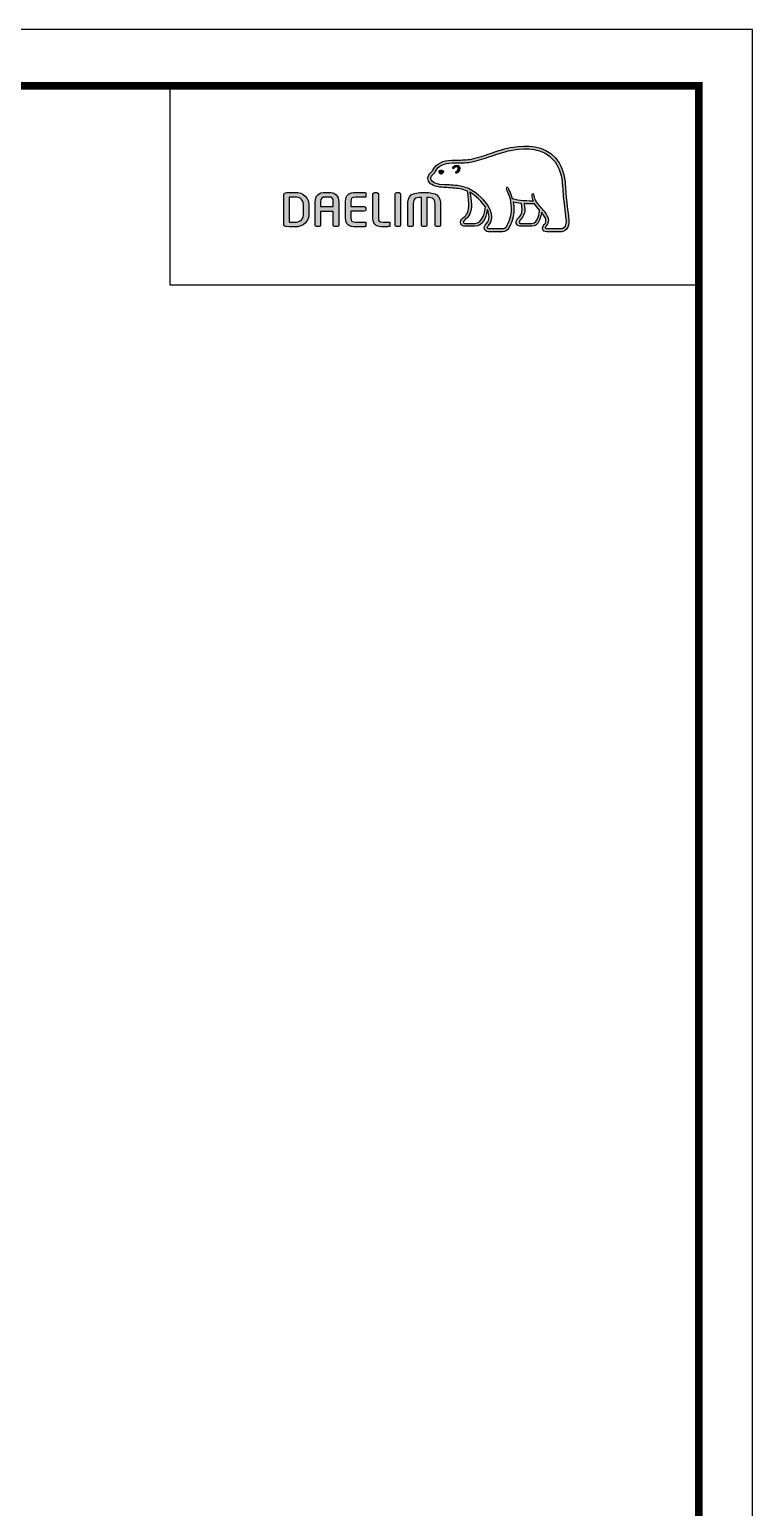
# Model space of a CAD drawing. Extents: x 12418 to 13650, y -7879 to -6976.
# Drawn here: x 13381 to 13650, y -7526 to -6976 of the extents above; entities that cross this region are included whole.
import ezdxf

# ---------------------------------------------------------------- set-up
doc = ezdxf.new("R2010")
doc.units = 0
doc.header["$LTSCALE"] = 10
doc.header["$MEASUREMENT"] = 0
doc.layers.get('0').update_dxf_attribs({"linetype": 'CONTINUOUS'})
doc.layers.add('레이어 1', color=7, linetype='CONTINUOUS')

msp = doc.modelspace()

# ---------------------------------------------------------------- hatches: boundary and pattern name
at = {"layer": '레이어 1'}
h = msp.add_hatch(color=5, dxfattribs=at)
h.dxf.hatch_style = 1
edge = h.paths.add_edge_path(flags=16)
edge.add_spline(control_points=[(13579.71, -7049.43), (13579.2, -7050), (13578.55, -7050.01), (13578.52, -7050.01), (13578.52, -7050.01), (13573.32, -7050.01), (13573.32, -7050.01), (13573.13, -7050.01), (13572.99, -7049.96), (13572.89, -7049.87), (13572.81, -7049.79), (13572.78, -7049.67), (13572.78, -7049.53), (13572.78, -7049.23), (13572.99, -7048.96), (13573.22, -7048.68), (13573.43, -7048.41), (13573.63, -7048.15), (13573.74, -7047.83), (13574.02, -7047.07), (13574, -7046.25), (13573.66, -7045.53), (13573.04, -7044.23), (13572.13, -7043.21), (13571.25, -7042.22), (13571.25, -7042.22), (13570.95, -7041.89), (13570.95, -7041.89), (13569.8, -7040.61), (13568.62, -7039.29), (13568.52, -7037.49), (13568.5, -7037.14), (13568.34, -7036.93), (13568.11, -7036.93), (13568.11, -7036.93), (13567.77, -7037.1), (13567.77, -7037.1), (13567.68, -7037.2), (13567.63, -7037.35), (13567.63, -7037.52), (13567.63, -7037.52), (13567.63, -7037.58), (13567.63, -7037.58), (13567.67, -7038.23), (13567.83, -7038.86), (13568.1, -7039.52), (13568.1, -7039.52), (13568.13, -7039.59), (13568.13, -7039.59), (13568.13, -7039.59), (13568.06, -7039.59), (13568.06, -7039.59), (13564.72, -7039.72), (13561.45, -7039.09), (13560.49, -7038.86), (13559.9, -7036.48), (13558.93, -7034.89), (13558.89, -7034.83), (13558.82, -7034.7), (13558.7, -7034.61), (13558.58, -7034.57), (13558.58, -7034.57), (13558.3, -7034.62), (13558.27, -7034.62), (13558.24, -7034.66), (13558.19, -7034.72), (13558.09, -7034.87), (13558.09, -7034.87), (13558.07, -7034.99), (13558.07, -7034.99), (13558.07, -7034.99), (13558.16, -7035.3), (13558.16, -7035.3), (13558.23, -7035.43), (13559.95, -7038.43), (13559.95, -7042.4), (13559.95, -7044.85), (13559.3, -7047.17), (13558.03, -7049.28), (13557.73, -7049.78), (13557.33, -7050.01), (13556.73, -7050.01), (13556.73, -7050.01), (13551.61, -7050.01), (13551.61, -7050.01), (13551.44, -7050.01), (13551.09, -7049.89), (13551.09, -7049.52), (13551.09, -7049.31), (13551.28, -7048.98), (13551.59, -7048.63), (13553.73, -7046.25), (13552.49, -7042.54), (13550.45, -7040.09), (13548.47, -7037.73), (13545.24, -7034.76), (13541.1, -7034.02), (13539.63, -7033.77), (13537.22, -7033.62), (13535.27, -7033.51), (13535.27, -7033.51), (13533.3, -7033.39), (13533.3, -7033.39), (13532.29, -7033.31), (13530.62, -7032.69), (13530.11, -7031.73), (13529.89, -7031.33), (13529.92, -7030.93), (13530.19, -7030.46), (13530.36, -7030.18), (13530.59, -7029.94), (13530.88, -7029.64), (13531.2, -7029.32), (13531.54, -7028.98), (13531.8, -7028.53), (13531.8, -7028.53), (13531.87, -7028.39), (13531.87, -7028.39), (13532.86, -7026.5), (13534.9, -7025.5), (13537.93, -7025.42), (13537.93, -7025.42), (13539.64, -7025.4), (13539.64, -7025.4), (13541.52, -7025.39), (13543.65, -7025.38), (13545.4, -7025), (13547.86, -7024.47), (13550.33, -7023.63), (13552.5, -7022.89), (13552.5, -7022.89), (13552.57, -7022.87), (13552.57, -7022.87), (13555.27, -7021.94), (13558.05, -7020.99), (13560.9, -7020.53), (13565.45, -7019.78), (13571.71, -7019.8), (13575.64, -7024.22), (13577.46, -7026.26), (13578.58, -7029.08), (13578.97, -7032.58), (13578.97, -7032.58), (13578.95, -7032.57), (13578.94, -7032.56), (13578.97, -7032.63), (13579, -7033.02), (13579.16, -7035.25), (13579.21, -7036.32), (13579.26, -7037.43), (13579.54, -7039.49), (13579.54, -7039.49), (13580.33, -7046.37), (13580.33, -7046.37), (13580.33, -7046.37), (13580.38, -7047.2), (13580.38, -7047.2), (13580.38, -7048.19), (13580.16, -7048.94), (13579.71, -7049.43)], knot_values=[0, 0, 0, 0, 1, 1, 1, 2, 2, 2, 3, 3, 3, 4, 4, 4, 5, 5, 5, 6, 6, 6, 7, 7, 7, 8, 8, 8, 9, 9, 9, 10, 10, 10, 11, 11, 11, 12, 12, 12, 13, 13, 13, 14, 14, 14, 15, 15, 15, 16, 16, 16, 17, 17, 17, 18, 18, 18, 19, 19, 19, 20, 20, 20, 21, 21, 21, 22, 22, 22, 23, 23, 23, 24, 24, 24, 25, 25, 25, 26, 26, 26, 27, 27, 27, 28, 28, 28, 29, 29, 29, 30, 30, 30, 31, 31, 31, 32, 32, 32, 33, 33, 33, 34, 34, 34, 35, 35, 35, 36, 36, 36, 37, 37, 37, 38, 38, 38, 39, 39, 39, 40, 40, 40, 41, 41, 41, 42, 42, 42, 43, 43, 43, 44, 44, 44, 45, 45, 45, 46, 46, 46, 47, 47, 47, 48, 48, 48, 49, 49, 49, 50, 50, 50, 51, 51, 51, 52, 52, 52, 53, 53, 53, 53], degree=3, periodic=0)
edge = h.paths.add_edge_path(flags=16)
edge.add_spline(control_points=[(13567.7, -7047.94), (13567.7, -7047.94), (13563.46, -7047.94), (13563.46, -7047.94), (13563.15, -7047.94), (13562.9, -7047.69), (13562.9, -7047.37), (13562.9, -7047.15), (13563.09, -7046.87), (13563.28, -7046.67), (13564.14, -7045.85), (13565.02, -7044.71), (13565.02, -7042.55), (13565.02, -7042.55), (13564.97, -7041.57), (13564.97, -7041.57), (13564.97, -7041.57), (13564.81, -7040.62), (13564.81, -7040.62), (13564.81, -7040.62), (13564.8, -7040.56), (13564.8, -7040.56), (13564.8, -7040.56), (13564.86, -7040.56), (13564.86, -7040.56), (13565.65, -7040.62), (13567.19, -7040.7), (13568.66, -7040.63), (13569.03, -7041.23), (13569.63, -7041.99), (13570.51, -7043.01), (13570.47, -7043.51), (13570.05, -7047.94), (13567.7, -7047.94)], knot_values=[0, 0, 0, 0, 1, 1, 1, 2, 2, 2, 3, 3, 3, 4, 4, 4, 5, 5, 5, 6, 6, 6, 7, 7, 7, 8, 8, 8, 9, 9, 9, 10, 10, 10, 11, 11, 11, 11], degree=3, periodic=0)
edge = h.paths.add_edge_path(flags=16)
edge.add_spline(control_points=[(13546.43, -7047.94), (13546.43, -7047.94), (13542.71, -7047.94), (13542.71, -7047.94), (13542.43, -7047.94), (13542.13, -7047.71), (13542.13, -7047.37), (13542.13, -7047.17), (13542.3, -7046.91), (13542.62, -7046.66), (13543.56, -7045.91), (13544.99, -7044.77), (13545.14, -7041.64), (13545.14, -7041.64), (13545.16, -7040.78), (13545.16, -7040.78), (13545.16, -7039.45), (13544.86, -7037.84), (13544.57, -7036.4), (13544.57, -7036.4), (13544.52, -7036.26), (13544.52, -7036.26), (13544.52, -7036.26), (13544.64, -7036.35), (13544.64, -7036.35), (13545.2, -7036.69), (13548.24, -7038.75), (13550.39, -7041.8), (13550.21, -7043.24), (13549.4, -7047.94), (13546.43, -7047.94)], knot_values=[0, 0, 0, 0, 1, 1, 1, 2, 2, 2, 3, 3, 3, 4, 4, 4, 5, 5, 5, 6, 6, 6, 7, 7, 7, 8, 8, 8, 9, 9, 9, 10, 10, 10, 10], degree=3, periodic=0)
edge = h.paths.add_edge_path()
edge.add_spline(control_points=[(13581.38, -7046.26), (13581.38, -7046.25), (13580.59, -7039.35), (13580.59, -7039.35), (13580.3, -7037.28), (13580.26, -7036.18), (13580.22, -7035.2), (13580.22, -7035.2), (13580.03, -7032.48), (13580.03, -7032.48), (13579.61, -7028.74), (13578.4, -7025.73), (13576.43, -7023.52), (13572.18, -7018.75), (13565.54, -7018.69), (13560.72, -7019.49), (13557.76, -7019.98), (13554.94, -7020.94), (13552.2, -7021.88), (13552.2, -7021.88), (13552.12, -7021.91), (13552.12, -7021.91), (13549.98, -7022.64), (13547.56, -7023.47), (13545.18, -7023.97), (13543.54, -7024.32), (13541.49, -7024.34), (13539.69, -7024.35), (13539.69, -7024.35), (13537.9, -7024.37), (13537.9, -7024.37), (13534.46, -7024.46), (13532.12, -7025.65), (13530.93, -7027.91), (13530.93, -7027.91), (13530.88, -7028.01), (13530.88, -7028.01), (13530.68, -7028.35), (13530.39, -7028.64), (13530.13, -7028.9), (13529.85, -7029.19), (13529.52, -7029.51), (13529.28, -7029.93), (13529.03, -7030.35), (13528.91, -7030.78), (13528.91, -7031.19), (13528.91, -7031.55), (13528.99, -7031.89), (13529.17, -7032.22), (13529.9, -7033.6), (13531.99, -7034.35), (13533.23, -7034.43), (13533.23, -7034.43), (13535.06, -7034.55), (13535.11, -7034.55), (13536.94, -7034.66), (13539.45, -7034.8), (13540.91, -7035.06), (13541.77, -7035.21), (13542.74, -7035.52), (13543.64, -7035.94), (13543.7, -7036.17), (13544.17, -7038.24), (13544.17, -7040.79), (13544.17, -7040.79), (13544.15, -7041.59), (13544.15, -7041.59), (13544.01, -7044.28), (13542.84, -7045.21), (13541.99, -7045.9), (13541.9, -7045.97), (13541.13, -7046.6), (13541.08, -7047.36), (13541.04, -7047.8), (13541.16, -7048.19), (13541.43, -7048.47), (13541.71, -7048.78), (13542.14, -7048.93), (13542.71, -7048.93), (13542.71, -7048.93), (13546.43, -7048.93), (13546.43, -7048.93), (13549.21, -7048.93), (13550.59, -7045.93), (13551.01, -7043.13), (13551.01, -7043.13), (13551.02, -7042.73), (13551.02, -7042.73), (13551.02, -7042.73), (13551.13, -7042.93), (13551.13, -7042.93), (13551.49, -7043.72), (13551.71, -7044.67), (13551.71, -7045.39), (13551.71, -7046.39), (13551.4, -7047.27), (13550.81, -7047.92), (13550.66, -7048.07), (13549.91, -7048.84), (13549.91, -7049.61), (13549.91, -7049.61), (13549.92, -7049.74), (13549.92, -7049.74), (13550.02, -7050.65), (13550.76, -7051.06), (13551.45, -7051.06), (13551.45, -7051.06), (13556.73, -7051.06), (13556.73, -7051.06), (13557.69, -7051.06), (13558.45, -7050.63), (13558.94, -7049.82), (13560.28, -7047.58), (13560.96, -7045.16), (13560.96, -7042.61), (13560.96, -7041.81), (13560.89, -7040.96), (13560.74, -7040.08), (13560.74, -7040.08), (13560.73, -7040.01), (13560.73, -7040.01), (13560.73, -7040.01), (13560.8, -7040.03), (13560.8, -7040.03), (13561.44, -7040.15), (13562.46, -7040.33), (13563.73, -7040.46), (13563.73, -7040.46), (13563.76, -7040.47), (13563.76, -7040.47), (13563.76, -7040.47), (13563.93, -7041.44), (13563.93, -7041.44), (13563.93, -7041.44), (13563.97, -7041.67), (13563.97, -7041.67), (13563.97, -7041.67), (13564.02, -7042.53), (13564.02, -7042.53), (13564.02, -7044.59), (13563.09, -7045.48), (13562.58, -7045.96), (13562.58, -7045.97), (13561.87, -7046.68), (13561.8, -7047.31), (13561.8, -7047.31), (13561.77, -7047.51), (13561.77, -7047.51), (13561.77, -7047.71), (13561.83, -7048.1), (13562.17, -7048.45), (13562.48, -7048.77), (13562.95, -7048.93), (13563.58, -7048.93), (13563.58, -7048.93), (13567.7, -7048.93), (13567.7, -7048.93), (13570.2, -7048.93), (13570.96, -7045.75), (13571.26, -7043.97), (13571.26, -7043.97), (13571.27, -7043.79), (13571.27, -7043.79), (13571.27, -7043.79), (13571.37, -7043.92), (13571.37, -7043.92), (13571.95, -7044.66), (13572.46, -7045.48), (13572.7, -7045.99), (13572.83, -7046.25), (13572.9, -7046.55), (13572.9, -7046.84), (13572.9, -7046.84), (13572.8, -7047.44), (13572.8, -7047.44), (13572.71, -7047.76), (13572.49, -7048.06), (13572.27, -7048.35), (13571.95, -7048.76), (13571.63, -7049.19), (13571.63, -7049.7), (13571.63, -7049.7), (13571.66, -7049.99), (13571.66, -7049.99), (13571.81, -7050.68), (13572.36, -7051.06), (13573.23, -7051.06), (13573.23, -7051.06), (13578.52, -7051.06), (13578.52, -7051.06), (13578.64, -7051.06), (13579.67, -7051.03), (13580.48, -7050.16), (13581.13, -7049.46), (13581.44, -7048.49), (13581.44, -7047.21), (13581.44, -7047.21), (13581.38, -7046.27), (13581.38, -7046.26)], knot_values=[0, 0, 0, 0, 1, 1, 1, 2, 2, 2, 3, 3, 3, 4, 4, 4, 5, 5, 5, 6, 6, 6, 7, 7, 7, 8, 8, 8, 9, 9, 9, 10, 10, 10, 11, 11, 11, 12, 12, 12, 13, 13, 13, 14, 14, 14, 15, 15, 15, 16, 16, 16, 17, 17, 17, 18, 18, 18, 19, 19, 19, 20, 20, 20, 21, 21, 21, 22, 22, 22, 23, 23, 23, 24, 24, 24, 25, 25, 25, 26, 26, 26, 27, 27, 27, 28, 28, 28, 29, 29, 29, 30, 30, 30, 31, 31, 31, 32, 32, 32, 33, 33, 33, 34, 34, 34, 35, 35, 35, 36, 36, 36, 37, 37, 37, 38, 38, 38, 39, 39, 39, 40, 40, 40, 41, 41, 41, 42, 42, 42, 43, 43, 43, 44, 44, 44, 45, 45, 45, 46, 46, 46, 47, 47, 47, 48, 48, 48, 49, 49, 49, 50, 50, 50, 51, 51, 51, 52, 52, 52, 53, 53, 53, 54, 54, 54, 55, 55, 55, 56, 56, 56, 57, 57, 57, 58, 58, 58, 59, 59, 59, 60, 60, 60, 61, 61, 61, 62, 62, 62, 63, 63, 63, 64, 64, 64, 65, 65, 65, 66, 66, 66, 66], degree=3, periodic=0)
edge = h.paths.add_edge_path(flags=0)
edge.add_spline(control_points=[(13533.14, -7028.4), (13533.14, -7028.4), (13533.91, -7028.05), (13534.87, -7028.42), (13534.87, -7028.42), (13534.98, -7028.47), (13534.83, -7028.69), (13534.36, -7029.31), (13533.91, -7029.45), (13533.91, -7029.45), (13533.91, -7029.45), (13533.58, -7029.56), (13533.39, -7029.34), (13533.01, -7028.89), (13533, -7028.64), (13533, -7028.64), (13533, -7028.64), (13532.96, -7028.45), (13533.14, -7028.4)], knot_values=[0, 0, 0, 0, 1, 1, 1, 2, 2, 2, 3, 3, 3, 4, 4, 4, 5, 5, 5, 6, 6, 6, 6], degree=3, periodic=0)
edge = h.paths.add_edge_path(flags=0)
edge.add_spline(control_points=[(13538.22, -7026.98), (13538.11, -7027.11), (13538.1, -7027.32), (13538.22, -7027.43), (13538.34, -7027.54), (13538.55, -7027.51), (13538.66, -7027.38), (13538.72, -7027.32), (13539.36, -7026.57), (13539.9, -7026.95), (13540.1, -7027.09), (13540.18, -7027.3), (13540.15, -7027.56), (13540.11, -7027.98), (13539.74, -7028.46), (13539.49, -7028.62), (13539.34, -7028.71), (13539.25, -7028.89), (13539.32, -7029.05), (13539.38, -7029.2), (13539.58, -7029.24), (13539.73, -7029.17), (13540.19, -7028.95), (13540.76, -7028.22), (13540.84, -7027.54), (13540.89, -7027.07), (13540.68, -7026.68), (13540.3, -7026.42), (13539.49, -7025.84), (13538.56, -7026.61), (13538.22, -7026.98)], knot_values=[0, 0, 0, 0, 1, 1, 1, 2, 2, 2, 3, 3, 3, 4, 4, 4, 5, 5, 5, 6, 6, 6, 7, 7, 7, 8, 8, 8, 9, 9, 9, 10, 10, 10, 10], degree=3, periodic=0)
edge = h.paths.add_edge_path(flags=0)
edge.add_spline(control_points=[(13538.12, -7027.55), (13538.12, -7027.55), (13538.12, -7027.55), (13538.12, -7027.55), (13538.12, -7027.55), (13538.12, -7027.55), (13538.12, -7027.55)], knot_values=[0, 0, 0, 0, 1, 1, 1, 2, 2, 2, 2], degree=3, periodic=0)
h = msp.add_hatch(color=5, dxfattribs=at)
h.dxf.hatch_style = 2
edge = h.paths.add_edge_path()
edge.add_spline(control_points=[(13538.22, -7026.98), (13538.11, -7027.11), (13538.1, -7027.32), (13538.22, -7027.43), (13538.34, -7027.54), (13538.55, -7027.51), (13538.66, -7027.38), (13538.72, -7027.32), (13539.36, -7026.57), (13539.9, -7026.95), (13540.1, -7027.09), (13540.18, -7027.3), (13540.15, -7027.56), (13540.11, -7027.98), (13539.74, -7028.46), (13539.49, -7028.62), (13539.34, -7028.71), (13539.25, -7028.89), (13539.32, -7029.05), (13539.38, -7029.2), (13539.58, -7029.24), (13539.73, -7029.17), (13540.19, -7028.95), (13540.76, -7028.22), (13540.84, -7027.54), (13540.89, -7027.07), (13540.68, -7026.68), (13540.3, -7026.42), (13539.49, -7025.84), (13538.56, -7026.61), (13538.22, -7026.98)], knot_values=[0, 0, 0, 0, 1, 1, 1, 2, 2, 2, 3, 3, 3, 4, 4, 4, 5, 5, 5, 6, 6, 6, 7, 7, 7, 8, 8, 8, 9, 9, 9, 10, 10, 10, 10], degree=3, periodic=0)
h = msp.add_hatch(color=5, dxfattribs=at)
h.dxf.hatch_style = 2
edge = h.paths.add_edge_path()
edge.add_spline(control_points=[(13533.14, -7028.4), (13533.14, -7028.4), (13533.91, -7028.05), (13534.87, -7028.42), (13534.87, -7028.42), (13534.98, -7028.47), (13534.83, -7028.69), (13534.36, -7029.31), (13533.91, -7029.45), (13533.91, -7029.45), (13533.91, -7029.45), (13533.58, -7029.56), (13533.39, -7029.34), (13533.01, -7028.89), (13533, -7028.64), (13533, -7028.64), (13533, -7028.64), (13532.96, -7028.45), (13533.14, -7028.4)], knot_values=[0, 0, 0, 0, 1, 1, 1, 2, 2, 2, 3, 3, 3, 4, 4, 4, 5, 5, 5, 6, 6, 6, 6], degree=3, periodic=0)
h = msp.add_hatch(color=5, dxfattribs=at)
h.dxf.hatch_style = 2
edge = h.paths.add_edge_path()
edge.add_spline(control_points=[(13482.64, -7043.91), (13482.64, -7046.32), (13481.53, -7047.5), (13479.27, -7047.5), (13479.27, -7047.5), (13477.72, -7047.47), (13477.31, -7047.46), (13477.31, -7047.46), (13477.31, -7038.2), (13477.31, -7038.2), (13478.11, -7038.12), (13479.26, -7038.11), (13479.27, -7038.11), (13481.6, -7038.11), (13482.64, -7039.21), (13482.64, -7041.69), (13482.64, -7041.69), (13482.64, -7043.91), (13482.64, -7043.91)], knot_values=[0, 0, 0, 0, 1, 1, 1, 2, 2, 2, 3, 3, 3, 4, 4, 4, 5, 5, 5, 6, 6, 6, 6], degree=3, periodic=0)
edge = h.paths.add_edge_path()
edge.add_spline(control_points=[(13479.27, -7036.37), (13478.01, -7036.37), (13476.38, -7036.45), (13475.84, -7036.53), (13475.5, -7036.59), (13475.29, -7036.84), (13475.29, -7037.17), (13475.29, -7037.17), (13475.29, -7048.43), (13475.29, -7048.43), (13475.29, -7048.78), (13475.51, -7049.02), (13475.86, -7049.07), (13476.36, -7049.16), (13477.99, -7049.23), (13479.27, -7049.23), (13482.78, -7049.23), (13484.64, -7047.39), (13484.64, -7043.91), (13484.64, -7043.91), (13484.64, -7041.69), (13484.64, -7041.69), (13484.64, -7038.21), (13482.78, -7036.37), (13479.27, -7036.37)], knot_values=[0, 0, 0, 0, 1, 1, 1, 2, 2, 2, 3, 3, 3, 4, 4, 4, 5, 5, 5, 6, 6, 6, 7, 7, 7, 8, 8, 8, 8], degree=3, periodic=0)
h = msp.add_hatch(color=5, dxfattribs=at)
h.dxf.hatch_style = 2
edge = h.paths.add_edge_path()
edge.add_spline(control_points=[(13493.7, -7041.68), (13493.7, -7041.68), (13488.96, -7041.68), (13488.96, -7041.68), (13488.96, -7041.5), (13488.96, -7039.99), (13488.96, -7039.99), (13488.96, -7038.41), (13489.43, -7038.14), (13490.84, -7038.14), (13490.84, -7038.14), (13491.83, -7038.14), (13491.83, -7038.14), (13493.24, -7038.14), (13493.7, -7038.41), (13493.7, -7039.99), (13493.7, -7039.99), (13493.7, -7041.5), (13493.7, -7041.68)], knot_values=[0, 0, 0, 0, 1, 1, 1, 2, 2, 2, 3, 3, 3, 4, 4, 4, 5, 5, 5, 6, 6, 6, 6], degree=3, periodic=0)
edge = h.paths.add_edge_path()
edge.add_spline(control_points=[(13491.83, -7036.37), (13491.83, -7036.37), (13490.84, -7036.37), (13490.84, -7036.37), (13488.16, -7036.37), (13486.96, -7037.49), (13486.96, -7039.99), (13486.96, -7039.99), (13486.96, -7048.56), (13486.96, -7048.56), (13486.96, -7048.86), (13487.21, -7049.12), (13487.5, -7049.12), (13487.5, -7049.12), (13488.43, -7049.12), (13488.43, -7049.12), (13488.77, -7049.12), (13488.96, -7048.84), (13488.96, -7048.56), (13488.96, -7048.56), (13488.96, -7043.64), (13488.96, -7043.44), (13488.96, -7043.44), (13493.7, -7043.44), (13493.7, -7043.44), (13493.7, -7043.64), (13493.7, -7048.56), (13493.7, -7048.56), (13493.7, -7048.87), (13493.95, -7049.12), (13494.24, -7049.12), (13494.24, -7049.12), (13495.17, -7049.12), (13495.17, -7049.12), (13495.5, -7049.12), (13495.71, -7048.83), (13495.71, -7048.56), (13495.71, -7048.56), (13495.71, -7039.99), (13495.71, -7039.99), (13495.71, -7037.49), (13494.51, -7036.37), (13491.83, -7036.37)], knot_values=[0, 0, 0, 0, 1, 1, 1, 2, 2, 2, 3, 3, 3, 4, 4, 4, 5, 5, 5, 6, 6, 6, 7, 7, 7, 8, 8, 8, 9, 9, 9, 10, 10, 10, 11, 11, 11, 12, 12, 12, 13, 13, 13, 14, 14, 14, 14], degree=3, periodic=0)
h = msp.add_hatch(color=5, dxfattribs=at)
h.dxf.hatch_style = 2
edge = h.paths.add_edge_path()
edge.add_spline(control_points=[(13498.26, -7039.64), (13498.26, -7039.64), (13498.26, -7045.95), (13498.26, -7045.95), (13498.26, -7048.16), (13499.52, -7049.23), (13502.12, -7049.23), (13503.26, -7049.23), (13504.82, -7049.21), (13505.44, -7049.15), (13505.43, -7049.15), (13505.75, -7049.12), (13505.75, -7049.12), (13505.75, -7049.12), (13505.84, -7049.11), (13505.84, -7049.11), (13505.84, -7049.11), (13505.84, -7047.43), (13505.84, -7047.43), (13505.84, -7047.43), (13502.13, -7047.43), (13502.13, -7047.43), (13500.27, -7047.43), (13500.27, -7046.9), (13500.27, -7045.95), (13500.27, -7045.95), (13500.27, -7043.62), (13500.27, -7043.43), (13500.47, -7043.43), (13505.25, -7043.43), (13505.25, -7043.43), (13505.57, -7043.43), (13505.82, -7043.18), (13505.82, -7042.88), (13505.82, -7042.88), (13505.82, -7042.25), (13505.82, -7042.25), (13505.82, -7041.94), (13505.57, -7041.69), (13505.25, -7041.69), (13505.25, -7041.69), (13500.47, -7041.69), (13500.27, -7041.69), (13500.27, -7041.51), (13500.27, -7039.64), (13500.27, -7039.64), (13500.27, -7038.7), (13500.27, -7038.17), (13502.13, -7038.17), (13502.13, -7038.17), (13505.83, -7038.19), (13505.83, -7038.19), (13505.83, -7038.19), (13505.83, -7036.51), (13505.83, -7036.51), (13505.83, -7036.51), (13505.44, -7036.47), (13505.44, -7036.47), (13504.71, -7036.4), (13503.04, -7036.37), (13502.12, -7036.37), (13499.52, -7036.37), (13498.26, -7037.44), (13498.26, -7039.64)], knot_values=[0, 0, 0, 0, 1, 1, 1, 2, 2, 2, 3, 3, 3, 4, 4, 4, 5, 5, 5, 6, 6, 6, 7, 7, 7, 8, 8, 8, 9, 9, 9, 10, 10, 10, 11, 11, 11, 12, 12, 12, 13, 13, 13, 14, 14, 14, 15, 15, 15, 16, 16, 16, 17, 17, 17, 18, 18, 18, 19, 19, 19, 20, 20, 20, 21, 21, 21, 21], degree=3, periodic=0)
h = msp.add_hatch(color=5, dxfattribs=at)
h.dxf.hatch_style = 2
edge = h.paths.add_edge_path()
edge.add_spline(control_points=[(13509.05, -7036.48), (13508.74, -7036.48), (13508.48, -7036.74), (13508.48, -7037.04), (13508.48, -7037.04), (13508.48, -7045.95), (13508.48, -7045.95), (13508.48, -7048.86), (13510.46, -7049.23), (13512.19, -7049.23), (13513.46, -7049.23), (13513.78, -7049.18), (13514.16, -7049.12), (13514.16, -7049.12), (13514.37, -7049.08), (13514.37, -7049.08), (13514.37, -7049.08), (13514.66, -7049.05), (13514.66, -7049.05), (13514.66, -7049.05), (13514.75, -7049.04), (13514.75, -7049.04), (13514.75, -7049.04), (13514.75, -7047.43), (13514.75, -7047.43), (13514.75, -7047.43), (13512.21, -7047.43), (13512.21, -7047.43), (13510.49, -7047.43), (13510.49, -7046.78), (13510.49, -7046.15), (13510.49, -7046.15), (13510.49, -7037.04), (13510.49, -7037.04), (13510.49, -7036.74), (13510.23, -7036.48), (13509.92, -7036.48), (13509.92, -7036.48), (13509.05, -7036.48), (13509.05, -7036.48)], knot_values=[0, 0, 0, 0, 1, 1, 1, 2, 2, 2, 3, 3, 3, 4, 4, 4, 5, 5, 5, 6, 6, 6, 7, 7, 7, 8, 8, 8, 9, 9, 9, 10, 10, 10, 11, 11, 11, 12, 12, 12, 13, 13, 13, 13], degree=3, periodic=0)
h = msp.add_hatch(color=5, dxfattribs=at)
h.dxf.hatch_style = 2
edge = h.paths.add_edge_path()
edge.add_spline(control_points=[(13517.24, -7036.48), (13516.9, -7036.48), (13516.7, -7036.76), (13516.7, -7037.03), (13516.7, -7037.03), (13516.7, -7048.56), (13516.7, -7048.56), (13516.7, -7048.87), (13516.94, -7049.12), (13517.24, -7049.12), (13517.24, -7049.12), (13518.17, -7049.12), (13518.17, -7049.12), (13518.51, -7049.12), (13518.71, -7048.84), (13518.71, -7048.56), (13518.71, -7048.56), (13518.71, -7037.03), (13518.71, -7037.03), (13518.71, -7036.72), (13518.47, -7036.48), (13518.17, -7036.48), (13518.17, -7036.48), (13517.24, -7036.48), (13517.24, -7036.48)], knot_values=[0, 0, 0, 0, 1, 1, 1, 2, 2, 2, 3, 3, 3, 4, 4, 4, 5, 5, 5, 6, 6, 6, 7, 7, 7, 8, 8, 8, 8], degree=3, periodic=0)
h = msp.add_hatch(color=5, dxfattribs=at)
h.dxf.hatch_style = 2
edge = h.paths.add_edge_path()
edge.add_spline(control_points=[(13521.41, -7041.46), (13521.41, -7041.46), (13521.41, -7048.56), (13521.41, -7048.56), (13521.41, -7048.87), (13521.65, -7049.12), (13521.94, -7049.12), (13521.94, -7049.12), (13522.89, -7049.12), (13522.89, -7049.12), (13523.23, -7049.12), (13523.43, -7048.84), (13523.43, -7048.56), (13523.43, -7048.56), (13523.43, -7041.64), (13523.43, -7041.64), (13523.43, -7038.58), (13523.95, -7038.29), (13526.53, -7038.28), (13526.53, -7038.47), (13526.53, -7048.56), (13526.53, -7048.56), (13526.53, -7048.88), (13526.76, -7049.12), (13527.06, -7049.12), (13527.06, -7049.12), (13528, -7049.12), (13528, -7049.12), (13528.33, -7049.12), (13528.53, -7048.84), (13528.53, -7048.56), (13528.53, -7048.56), (13528.53, -7038.5), (13528.53, -7038.3), (13529.74, -7038.3), (13530.59, -7038.4), (13531.05, -7038.86), (13531.53, -7039.35), (13531.62, -7040.25), (13531.62, -7041.64), (13531.62, -7041.64), (13531.62, -7048.56), (13531.62, -7048.56), (13531.62, -7048.86), (13531.87, -7049.12), (13532.16, -7049.12), (13532.16, -7049.12), (13533.12, -7049.12), (13533.12, -7049.12), (13533.45, -7049.12), (13533.65, -7048.83), (13533.65, -7048.56), (13533.65, -7048.56), (13533.65, -7041.46), (13533.65, -7041.46), (13533.65, -7037.16), (13532.13, -7036.43), (13527.54, -7036.43), (13522.94, -7036.43), (13521.41, -7037.16), (13521.41, -7041.46)], knot_values=[0, 0, 0, 0, 1, 1, 1, 2, 2, 2, 3, 3, 3, 4, 4, 4, 5, 5, 5, 6, 6, 6, 7, 7, 7, 8, 8, 8, 9, 9, 9, 10, 10, 10, 11, 11, 11, 12, 12, 12, 13, 13, 13, 14, 14, 14, 15, 15, 15, 16, 16, 16, 17, 17, 17, 18, 18, 18, 19, 19, 19, 20, 20, 20, 20], degree=3, periodic=0)

# ---------------------------------------------------------------- linework, layer by layer
at = {"color": 5, "ltscale": 0.5}
msp.add_line((13432.95, -7070.89), (13432.95, -6996.72), dxfattribs=at)
at = {"color": 5}
msp.add_line((13546.26, -7048.93), (13546.26, -7048.93), dxfattribs=at)
at = {"color": 5, "ltscale": 40}
msp.add_line((13629.89, -7070.89), (13432.95, -7070.89), dxfattribs=at)
at = {"ltscale": 0.5}
msp.add_lwpolyline([(12417.61, -7878.62), (13649.82, -7878.62), (13649.82, -6975.76), (12417.61, -6975.76)], close=True, dxfattribs=at)
at = {"color": 5, "linetype": 'ByBlock', "lineweight": 200, "const_width": 2.84}
msp.add_lwpolyline([(12437.42, -7839.96), (13629.89, -7839.96), (13629.89, -6996.72), (12437.42, -6996.72)], close=True, dxfattribs=at)
at = {"layer": '레이어 1', "color": 5}
for points, knots in [([(13581.38, -7046.26), (13581.38, -7046.25), (13580.59, -7039.35), (13580.59, -7039.35), (13580.3, -7037.28), (13580.26, -7036.18), (13580.22, -7035.2), (13580.22, -7035.2), (13580.03, -7032.48), (13580.03, -7032.48), (13579.61, -7028.74), (13578.4, -7025.73), (13576.43, -7023.52), (13572.18, -7018.75), (13565.54, -7018.69), (13560.72, -7019.49), (13557.76, -7019.98), (13554.94, -7020.94), (13552.2, -7021.88), (13552.2, -7021.88), (13552.12, -7021.91), (13552.12, -7021.91), (13549.98, -7022.64), (13547.56, -7023.47), (13545.18, -7023.97), (13543.54, -7024.32), (13541.49, -7024.34), (13539.69, -7024.35), (13539.69, -7024.35), (13537.9, -7024.37), (13537.9, -7024.37), (13534.46, -7024.46), (13532.12, -7025.65), (13530.93, -7027.91), (13530.93, -7027.91), (13530.88, -7028.01), (13530.88, -7028.01), (13530.68, -7028.35), (13530.39, -7028.64), (13530.13, -7028.9), (13529.85, -7029.19), (13529.52, -7029.51), (13529.28, -7029.93), (13529.03, -7030.35), (13528.91, -7030.78), (13528.91, -7031.19), (13528.91, -7031.55), (13528.99, -7031.89), (13529.17, -7032.22), (13529.9, -7033.6), (13531.99, -7034.35), (13533.23, -7034.43), (13533.23, -7034.43), (13535.06, -7034.55), (13535.11, -7034.55), (13536.94, -7034.66), (13539.45, -7034.8), (13540.91, -7035.06), (13541.77, -7035.21), (13542.74, -7035.52), (13543.64, -7035.94), (13543.7, -7036.17), (13544.17, -7038.24), (13544.17, -7040.79), (13544.17, -7040.79), (13544.15, -7041.59), (13544.15, -7041.59), (13544.01, -7044.28), (13542.84, -7045.21), (13541.99, -7045.9), (13541.9, -7045.97), (13541.13, -7046.6), (13541.08, -7047.36), (13541.04, -7047.8), (13541.16, -7048.19), (13541.43, -7048.47), (13541.71, -7048.78), (13542.14, -7048.93), (13542.71, -7048.93), (13542.71, -7048.93), (13546.43, -7048.93), (13546.43, -7048.93), (13549.21, -7048.93), (13550.59, -7045.93), (13551.01, -7043.13), (13551.01, -7043.13), (13551.02, -7042.73), (13551.02, -7042.73), (13551.02, -7042.73), (13551.13, -7042.93), (13551.13, -7042.93), (13551.49, -7043.72), (13551.71, -7044.67), (13551.71, -7045.39), (13551.71, -7046.39), (13551.4, -7047.27), (13550.81, -7047.92), (13550.66, -7048.07), (13549.91, -7048.84), (13549.91, -7049.61), (13549.91, -7049.61), (13549.92, -7049.74), (13549.92, -7049.74), (13550.02, -7050.65), (13550.76, -7051.06), (13551.45, -7051.06), (13551.45, -7051.06), (13556.73, -7051.06), (13556.73, -7051.06), (13557.69, -7051.06), (13558.45, -7050.63), (13558.94, -7049.82), (13560.28, -7047.58), (13560.96, -7045.16), (13560.96, -7042.61), (13560.96, -7041.81), (13560.89, -7040.96), (13560.74, -7040.08), (13560.74, -7040.08), (13560.73, -7040.01), (13560.73, -7040.01), (13560.73, -7040.01), (13560.8, -7040.03), (13560.8, -7040.03), (13561.44, -7040.15), (13562.46, -7040.33), (13563.73, -7040.46), (13563.73, -7040.46), (13563.76, -7040.47), (13563.76, -7040.47), (13563.76, -7040.47), (13563.93, -7041.44), (13563.93, -7041.44), (13563.93, -7041.44), (13563.97, -7041.67), (13563.97, -7041.67), (13563.97, -7041.67), (13564.02, -7042.53), (13564.02, -7042.53), (13564.02, -7044.59), (13563.09, -7045.48), (13562.58, -7045.96), (13562.58, -7045.97), (13561.87, -7046.68), (13561.8, -7047.31), (13561.8, -7047.31), (13561.77, -7047.51), (13561.77, -7047.51), (13561.77, -7047.71), (13561.83, -7048.1), (13562.17, -7048.45), (13562.48, -7048.77), (13562.95, -7048.93), (13563.58, -7048.93), (13563.58, -7048.93), (13567.7, -7048.93), (13567.7, -7048.93), (13570.2, -7048.93), (13570.96, -7045.75), (13571.26, -7043.97), (13571.26, -7043.97), (13571.27, -7043.79), (13571.27, -7043.79), (13571.27, -7043.79), (13571.37, -7043.92), (13571.37, -7043.92), (13571.95, -7044.66), (13572.46, -7045.48), (13572.7, -7045.99), (13572.83, -7046.25), (13572.9, -7046.55), (13572.9, -7046.84), (13572.9, -7046.84), (13572.8, -7047.44), (13572.8, -7047.44), (13572.71, -7047.76), (13572.49, -7048.06), (13572.27, -7048.35), (13571.95, -7048.76), (13571.63, -7049.19), (13571.63, -7049.7), (13571.63, -7049.7), (13571.66, -7049.99), (13571.66, -7049.99), (13571.81, -7050.68), (13572.36, -7051.06), (13573.23, -7051.06), (13573.23, -7051.06), (13578.52, -7051.06), (13578.52, -7051.06), (13578.64, -7051.06), (13579.67, -7051.03), (13580.48, -7050.16), (13581.13, -7049.46), (13581.44, -7048.49), (13581.44, -7047.21), (13581.44, -7047.21), (13581.38, -7046.27), (13581.38, -7046.26)], [0, 0, 0, 0, 1, 1, 1, 2, 2, 2, 3, 3, 3, 4, 4, 4, 5, 5, 5, 6, 6, 6, 7, 7, 7, 8, 8, 8, 9, 9, 9, 10, 10, 10, 11, 11, 11, 12, 12, 12, 13, 13, 13, 14, 14, 14, 15, 15, 15, 16, 16, 16, 17, 17, 17, 18, 18, 18, 19, 19, 19, 20, 20, 20, 21, 21, 21, 22, 22, 22, 23, 23, 23, 24, 24, 24, 25, 25, 25, 26, 26, 26, 27, 27, 27, 28, 28, 28, 29, 29, 29, 30, 30, 30, 31, 31, 31, 32, 32, 32, 33, 33, 33, 34, 34, 34, 35, 35, 35, 36, 36, 36, 37, 37, 37, 38, 38, 38, 39, 39, 39, 40, 40, 40, 41, 41, 41, 42, 42, 42, 43, 43, 43, 44, 44, 44, 45, 45, 45, 46, 46, 46, 47, 47, 47, 48, 48, 48, 49, 49, 49, 50, 50, 50, 51, 51, 51, 52, 52, 52, 53, 53, 53, 54, 54, 54, 55, 55, 55, 56, 56, 56, 57, 57, 57, 58, 58, 58, 59, 59, 59, 60, 60, 60, 61, 61, 61, 62, 62, 62, 63, 63, 63, 64, 64, 64, 65, 65, 65, 66, 66, 66, 66]), ([(13538.22, -7026.98), (13538.11, -7027.11), (13538.1, -7027.32), (13538.22, -7027.43), (13538.34, -7027.54), (13538.55, -7027.51), (13538.66, -7027.38), (13538.72, -7027.32), (13539.36, -7026.57), (13539.9, -7026.95), (13540.1, -7027.09), (13540.18, -7027.3), (13540.15, -7027.56), (13540.11, -7027.98), (13539.74, -7028.46), (13539.49, -7028.62), (13539.34, -7028.71), (13539.25, -7028.89), (13539.32, -7029.05), (13539.38, -7029.2), (13539.58, -7029.24), (13539.73, -7029.17), (13540.19, -7028.95), (13540.76, -7028.22), (13540.84, -7027.54), (13540.89, -7027.07), (13540.68, -7026.68), (13540.3, -7026.42), (13539.49, -7025.84), (13538.56, -7026.61), (13538.22, -7026.98)], [0, 0, 0, 0, 1, 1, 1, 2, 2, 2, 3, 3, 3, 4, 4, 4, 5, 5, 5, 6, 6, 6, 7, 7, 7, 8, 8, 8, 9, 9, 9, 10, 10, 10, 10]), ([(13533.14, -7028.4), (13533.14, -7028.4), (13533.91, -7028.05), (13534.87, -7028.42), (13534.87, -7028.42), (13534.98, -7028.47), (13534.83, -7028.69), (13534.36, -7029.31), (13533.91, -7029.45), (13533.91, -7029.45), (13533.91, -7029.45), (13533.58, -7029.56), (13533.39, -7029.34), (13533.01, -7028.89), (13533, -7028.64), (13533, -7028.64), (13533, -7028.64), (13532.96, -7028.45), (13533.14, -7028.4)], [0, 0, 0, 0, 1, 1, 1, 2, 2, 2, 3, 3, 3, 4, 4, 4, 5, 5, 5, 6, 6, 6, 6]), ([(13538.12, -7027.55), (13538.12, -7027.55), (13538.12, -7027.55), (13538.12, -7027.55), (13538.12, -7027.55), (13538.12, -7027.55), (13538.12, -7027.55)], [0, 0, 0, 0, 1, 1, 1, 2, 2, 2, 2]), ([(13479.27, -7036.37), (13478.01, -7036.37), (13476.38, -7036.45), (13475.84, -7036.53), (13475.5, -7036.59), (13475.29, -7036.84), (13475.29, -7037.17), (13475.29, -7037.17), (13475.29, -7048.43), (13475.29, -7048.43), (13475.29, -7048.78), (13475.51, -7049.02), (13475.86, -7049.07), (13476.36, -7049.16), (13477.99, -7049.23), (13479.27, -7049.23), (13482.78, -7049.23), (13484.64, -7047.39), (13484.64, -7043.91), (13484.64, -7043.91), (13484.64, -7041.69), (13484.64, -7041.69), (13484.64, -7038.21), (13482.78, -7036.37), (13479.27, -7036.37)], [0, 0, 0, 0, 1, 1, 1, 2, 2, 2, 3, 3, 3, 4, 4, 4, 5, 5, 5, 6, 6, 6, 7, 7, 7, 8, 8, 8, 8]), ([(13491.83, -7036.37), (13491.83, -7036.37), (13490.84, -7036.37), (13490.84, -7036.37), (13488.16, -7036.37), (13486.96, -7037.49), (13486.96, -7039.99), (13486.96, -7039.99), (13486.96, -7048.56), (13486.96, -7048.56), (13486.96, -7048.86), (13487.21, -7049.12), (13487.5, -7049.12), (13487.5, -7049.12), (13488.43, -7049.12), (13488.43, -7049.12), (13488.77, -7049.12), (13488.96, -7048.84), (13488.96, -7048.56), (13488.96, -7048.56), (13488.96, -7043.64), (13488.96, -7043.44), (13488.96, -7043.44), (13493.7, -7043.44), (13493.7, -7043.44), (13493.7, -7043.64), (13493.7, -7048.56), (13493.7, -7048.56), (13493.7, -7048.87), (13493.95, -7049.12), (13494.24, -7049.12), (13494.24, -7049.12), (13495.17, -7049.12), (13495.17, -7049.12), (13495.5, -7049.12), (13495.71, -7048.83), (13495.71, -7048.56), (13495.71, -7048.56), (13495.71, -7039.99), (13495.71, -7039.99), (13495.71, -7037.49), (13494.51, -7036.37), (13491.83, -7036.37)], [0, 0, 0, 0, 1, 1, 1, 2, 2, 2, 3, 3, 3, 4, 4, 4, 5, 5, 5, 6, 6, 6, 7, 7, 7, 8, 8, 8, 9, 9, 9, 10, 10, 10, 11, 11, 11, 12, 12, 12, 13, 13, 13, 14, 14, 14, 14]), ([(13498.26, -7039.64), (13498.26, -7039.64), (13498.26, -7045.95), (13498.26, -7045.95), (13498.26, -7048.16), (13499.52, -7049.23), (13502.12, -7049.23), (13503.26, -7049.23), (13504.82, -7049.21), (13505.44, -7049.15), (13505.43, -7049.15), (13505.75, -7049.12), (13505.75, -7049.12), (13505.75, -7049.12), (13505.84, -7049.11), (13505.84, -7049.11), (13505.84, -7049.11), (13505.84, -7047.43), (13505.84, -7047.43), (13505.84, -7047.43), (13502.13, -7047.43), (13502.13, -7047.43), (13500.27, -7047.43), (13500.27, -7046.9), (13500.27, -7045.95), (13500.27, -7045.95), (13500.27, -7043.62), (13500.27, -7043.43), (13500.47, -7043.43), (13505.25, -7043.43), (13505.25, -7043.43), (13505.57, -7043.43), (13505.82, -7043.18), (13505.82, -7042.88), (13505.82, -7042.88), (13505.82, -7042.25), (13505.82, -7042.25), (13505.82, -7041.94), (13505.57, -7041.69), (13505.25, -7041.69), (13505.25, -7041.69), (13500.47, -7041.69), (13500.27, -7041.69), (13500.27, -7041.51), (13500.27, -7039.64), (13500.27, -7039.64), (13500.27, -7038.7), (13500.27, -7038.17), (13502.13, -7038.17), (13502.13, -7038.17), (13505.83, -7038.19), (13505.83, -7038.19), (13505.83, -7038.19), (13505.83, -7036.51), (13505.83, -7036.51), (13505.83, -7036.51), (13505.44, -7036.47), (13505.44, -7036.47), (13504.71, -7036.4), (13503.04, -7036.37), (13502.12, -7036.37), (13499.52, -7036.37), (13498.26, -7037.44), (13498.26, -7039.64)], [0, 0, 0, 0, 1, 1, 1, 2, 2, 2, 3, 3, 3, 4, 4, 4, 5, 5, 5, 6, 6, 6, 7, 7, 7, 8, 8, 8, 9, 9, 9, 10, 10, 10, 11, 11, 11, 12, 12, 12, 13, 13, 13, 14, 14, 14, 15, 15, 15, 16, 16, 16, 17, 17, 17, 18, 18, 18, 19, 19, 19, 20, 20, 20, 21, 21, 21, 21]), ([(13509.05, -7036.48), (13508.74, -7036.48), (13508.48, -7036.74), (13508.48, -7037.04), (13508.48, -7037.04), (13508.48, -7045.95), (13508.48, -7045.95), (13508.48, -7048.86), (13510.46, -7049.23), (13512.19, -7049.23), (13513.46, -7049.23), (13513.78, -7049.18), (13514.16, -7049.12), (13514.16, -7049.12), (13514.37, -7049.08), (13514.37, -7049.08), (13514.37, -7049.08), (13514.66, -7049.05), (13514.66, -7049.05), (13514.66, -7049.05), (13514.75, -7049.04), (13514.75, -7049.04), (13514.75, -7049.04), (13514.75, -7047.43), (13514.75, -7047.43), (13514.75, -7047.43), (13512.21, -7047.43), (13512.21, -7047.43), (13510.49, -7047.43), (13510.49, -7046.78), (13510.49, -7046.15), (13510.49, -7046.15), (13510.49, -7037.04), (13510.49, -7037.04), (13510.49, -7036.74), (13510.23, -7036.48), (13509.92, -7036.48), (13509.92, -7036.48), (13509.05, -7036.48), (13509.05, -7036.48)], [0, 0, 0, 0, 1, 1, 1, 2, 2, 2, 3, 3, 3, 4, 4, 4, 5, 5, 5, 6, 6, 6, 7, 7, 7, 8, 8, 8, 9, 9, 9, 10, 10, 10, 11, 11, 11, 12, 12, 12, 13, 13, 13, 13]), ([(13517.24, -7036.48), (13516.9, -7036.48), (13516.7, -7036.76), (13516.7, -7037.03), (13516.7, -7037.03), (13516.7, -7048.56), (13516.7, -7048.56), (13516.7, -7048.87), (13516.94, -7049.12), (13517.24, -7049.12), (13517.24, -7049.12), (13518.17, -7049.12), (13518.17, -7049.12), (13518.51, -7049.12), (13518.71, -7048.84), (13518.71, -7048.56), (13518.71, -7048.56), (13518.71, -7037.03), (13518.71, -7037.03), (13518.71, -7036.72), (13518.47, -7036.48), (13518.17, -7036.48), (13518.17, -7036.48), (13517.24, -7036.48), (13517.24, -7036.48)], [0, 0, 0, 0, 1, 1, 1, 2, 2, 2, 3, 3, 3, 4, 4, 4, 5, 5, 5, 6, 6, 6, 7, 7, 7, 8, 8, 8, 8]), ([(13521.41, -7041.46), (13521.41, -7041.46), (13521.41, -7048.56), (13521.41, -7048.56), (13521.41, -7048.87), (13521.65, -7049.12), (13521.94, -7049.12), (13521.94, -7049.12), (13522.89, -7049.12), (13522.89, -7049.12), (13523.23, -7049.12), (13523.43, -7048.84), (13523.43, -7048.56), (13523.43, -7048.56), (13523.43, -7041.64), (13523.43, -7041.64), (13523.43, -7038.58), (13523.95, -7038.29), (13526.53, -7038.28), (13526.53, -7038.47), (13526.53, -7048.56), (13526.53, -7048.56), (13526.53, -7048.88), (13526.76, -7049.12), (13527.06, -7049.12), (13527.06, -7049.12), (13528, -7049.12), (13528, -7049.12), (13528.33, -7049.12), (13528.53, -7048.84), (13528.53, -7048.56), (13528.53, -7048.56), (13528.53, -7038.5), (13528.53, -7038.3), (13529.74, -7038.3), (13530.59, -7038.4), (13531.05, -7038.86), (13531.53, -7039.35), (13531.62, -7040.25), (13531.62, -7041.64), (13531.62, -7041.64), (13531.62, -7048.56), (13531.62, -7048.56), (13531.62, -7048.86), (13531.87, -7049.12), (13532.16, -7049.12), (13532.16, -7049.12), (13533.12, -7049.12), (13533.12, -7049.12), (13533.45, -7049.12), (13533.65, -7048.83), (13533.65, -7048.56), (13533.65, -7048.56), (13533.65, -7041.46), (13533.65, -7041.46), (13533.65, -7037.16), (13532.13, -7036.43), (13527.54, -7036.43), (13522.94, -7036.43), (13521.41, -7037.16), (13521.41, -7041.46)], [0, 0, 0, 0, 1, 1, 1, 2, 2, 2, 3, 3, 3, 4, 4, 4, 5, 5, 5, 6, 6, 6, 7, 7, 7, 8, 8, 8, 9, 9, 9, 10, 10, 10, 11, 11, 11, 12, 12, 12, 13, 13, 13, 14, 14, 14, 15, 15, 15, 16, 16, 16, 17, 17, 17, 18, 18, 18, 19, 19, 19, 20, 20, 20, 20]), ([(13546.43, -7047.94), (13546.43, -7047.94), (13542.71, -7047.94), (13542.71, -7047.94), (13542.43, -7047.94), (13542.13, -7047.71), (13542.13, -7047.37), (13542.13, -7047.17), (13542.3, -7046.91), (13542.62, -7046.66), (13543.56, -7045.91), (13544.99, -7044.77), (13545.14, -7041.64), (13545.14, -7041.64), (13545.16, -7040.78), (13545.16, -7040.78), (13545.16, -7039.45), (13544.86, -7037.84), (13544.57, -7036.4), (13544.57, -7036.4), (13544.52, -7036.26), (13544.52, -7036.26), (13544.52, -7036.26), (13544.64, -7036.35), (13544.64, -7036.35), (13545.2, -7036.69), (13548.24, -7038.75), (13550.39, -7041.8), (13550.21, -7043.24), (13549.4, -7047.94), (13546.43, -7047.94)], [0, 0, 0, 0, 1, 1, 1, 2, 2, 2, 3, 3, 3, 4, 4, 4, 5, 5, 5, 6, 6, 6, 7, 7, 7, 8, 8, 8, 9, 9, 9, 10, 10, 10, 10]), ([(13558.16, -7035.3), (13558.23, -7035.43), (13559.95, -7038.43), (13559.95, -7042.4), (13559.95, -7044.85), (13559.3, -7047.17), (13558.03, -7049.28)], [24, 24, 24, 24, 25, 25, 25, 26, 26, 26, 26]), ([(13482.64, -7043.91), (13482.64, -7046.32), (13481.53, -7047.5), (13479.27, -7047.5), (13479.27, -7047.5), (13477.72, -7047.47), (13477.31, -7047.46), (13477.31, -7047.46), (13477.31, -7038.2), (13477.31, -7038.2), (13478.11, -7038.12), (13479.26, -7038.11), (13479.27, -7038.11), (13481.6, -7038.11), (13482.64, -7039.21), (13482.64, -7041.69), (13482.64, -7041.69), (13482.64, -7043.91), (13482.64, -7043.91)], [0, 0, 0, 0, 1, 1, 1, 2, 2, 2, 3, 3, 3, 4, 4, 4, 5, 5, 5, 6, 6, 6, 6]), ([(13493.7, -7041.68), (13493.7, -7041.68), (13488.96, -7041.68), (13488.96, -7041.68), (13488.96, -7041.5), (13488.96, -7039.99), (13488.96, -7039.99), (13488.96, -7038.41), (13489.43, -7038.14), (13490.84, -7038.14), (13490.84, -7038.14), (13491.83, -7038.14), (13491.83, -7038.14), (13493.24, -7038.14), (13493.7, -7038.41), (13493.7, -7039.99), (13493.7, -7039.99), (13493.7, -7041.5), (13493.7, -7041.68)], [0, 0, 0, 0, 1, 1, 1, 2, 2, 2, 3, 3, 3, 4, 4, 4, 5, 5, 5, 6, 6, 6, 6]), ([(13567.7, -7047.94), (13567.7, -7047.94), (13563.46, -7047.94), (13563.46, -7047.94), (13563.15, -7047.94), (13562.9, -7047.69), (13562.9, -7047.37), (13562.9, -7047.15), (13563.09, -7046.87), (13563.28, -7046.67), (13564.14, -7045.85), (13565.02, -7044.71), (13565.02, -7042.55), (13565.02, -7042.55), (13564.97, -7041.57), (13564.97, -7041.57), (13564.97, -7041.57), (13564.81, -7040.62), (13564.81, -7040.62), (13564.81, -7040.62), (13564.8, -7040.56), (13564.8, -7040.56), (13564.8, -7040.56), (13564.86, -7040.56), (13564.86, -7040.56), (13565.65, -7040.62), (13567.19, -7040.7), (13568.66, -7040.63), (13569.03, -7041.23), (13569.63, -7041.99), (13570.51, -7043.01), (13570.47, -7043.51), (13570.05, -7047.94), (13567.7, -7047.94)], [0, 0, 0, 0, 1, 1, 1, 2, 2, 2, 3, 3, 3, 4, 4, 4, 5, 5, 5, 6, 6, 6, 7, 7, 7, 8, 8, 8, 9, 9, 9, 10, 10, 10, 11, 11, 11, 11]), ([(13551.61, -7050.01), (13551.44, -7050.01), (13551.09, -7049.89), (13551.09, -7049.52), (13551.09, -7049.31), (13551.28, -7048.98), (13551.59, -7048.63)], [28, 28, 28, 28, 29, 29, 29, 30, 30, 30, 30]), ([(13572.89, -7049.87), (13572.81, -7049.79), (13572.78, -7049.67), (13572.78, -7049.53), (13572.78, -7049.23), (13572.99, -7048.96), (13573.22, -7048.68)], [3, 3, 3, 3, 4, 4, 4, 5, 5, 5, 5])]:
    msp.add_open_spline(points, degree=3, knots=knots, dxfattribs=at)
for points in [[(13552.57, -7022.87), (13555.27, -7021.94), (13558.05, -7020.99), (13560.9, -7020.53)], [(13560.9, -7020.53), (13565.45, -7019.78), (13571.71, -7019.8), (13575.64, -7024.22)], [(13531.87, -7028.39), (13532.86, -7026.5), (13534.9, -7025.5), (13537.93, -7025.42)], [(13537.93, -7025.42), (13537.93, -7025.42), (13539.64, -7025.4), (13539.64, -7025.4)], [(13539.64, -7025.4), (13541.52, -7025.39), (13543.65, -7025.38), (13545.4, -7025)], [(13545.4, -7025), (13547.86, -7024.47), (13550.33, -7023.63), (13552.5, -7022.89)], [(13552.5, -7022.89), (13552.5, -7022.89), (13552.57, -7022.87), (13552.57, -7022.87)], [(13575.64, -7024.22), (13577.46, -7026.26), (13578.58, -7029.08), (13578.97, -7032.58)], [(13530.11, -7031.73), (13529.89, -7031.33), (13529.92, -7030.93), (13530.19, -7030.46)], [(13533.3, -7033.39), (13532.29, -7033.31), (13530.62, -7032.69), (13530.11, -7031.73)], [(13530.19, -7030.46), (13530.36, -7030.18), (13530.59, -7029.94), (13530.88, -7029.64)], [(13530.88, -7029.64), (13531.2, -7029.32), (13531.54, -7028.98), (13531.8, -7028.53)], [(13531.8, -7028.53), (13531.8, -7028.53), (13531.87, -7028.39), (13531.87, -7028.39)], [(13535.27, -7033.51), (13535.27, -7033.51), (13533.3, -7033.39), (13533.3, -7033.39)], [(13541.1, -7034.02), (13539.63, -7033.77), (13537.22, -7033.62), (13535.27, -7033.51)], [(13550.45, -7040.09), (13548.47, -7037.73), (13545.24, -7034.76), (13541.1, -7034.02)], [(13558.09, -7034.87), (13558.09, -7034.87), (13558.07, -7034.99), (13558.07, -7034.99)], [(13558.07, -7034.99), (13558.07, -7034.99), (13558.16, -7035.3), (13558.16, -7035.3)], [(13558.27, -7034.62), (13558.24, -7034.66), (13558.19, -7034.72), (13558.09, -7034.87)], [(13558.58, -7034.57), (13558.58, -7034.57), (13558.3, -7034.62), (13558.27, -7034.62)], [(13558.89, -7034.83), (13558.82, -7034.7), (13558.7, -7034.61), (13558.58, -7034.57)], [(13560.49, -7038.86), (13559.9, -7036.48), (13558.93, -7034.89), (13558.89, -7034.83)], [(13567.77, -7037.1), (13567.68, -7037.2), (13567.63, -7037.35), (13567.63, -7037.52)], [(13567.63, -7037.52), (13567.63, -7037.52), (13567.63, -7037.58), (13567.63, -7037.58)], [(13568.11, -7036.93), (13568.11, -7036.93), (13567.77, -7037.1), (13567.77, -7037.1)], [(13568.52, -7037.49), (13568.5, -7037.14), (13568.34, -7036.93), (13568.11, -7036.93)], [(13570.95, -7041.89), (13569.8, -7040.61), (13568.62, -7039.29), (13568.52, -7037.49)], [(13578.97, -7032.58), (13578.97, -7032.58), (13578.95, -7032.57), (13578.94, -7032.56)], [(13578.94, -7032.56), (13578.97, -7032.63), (13579, -7033.02), (13579.16, -7035.25)], [(13579.16, -7035.25), (13579.21, -7036.32), (13579.26, -7037.43), (13579.54, -7039.49)], [(13551.59, -7048.63), (13553.73, -7046.25), (13552.49, -7042.54), (13550.45, -7040.09)], [(13568.06, -7039.59), (13564.72, -7039.72), (13561.45, -7039.09), (13560.49, -7038.86)], [(13567.63, -7037.58), (13567.67, -7038.23), (13567.83, -7038.86), (13568.1, -7039.52)], [(13568.13, -7039.59), (13568.13, -7039.59), (13568.06, -7039.59), (13568.06, -7039.59)], [(13568.1, -7039.52), (13568.1, -7039.52), (13568.13, -7039.59), (13568.13, -7039.59)], [(13571.25, -7042.22), (13571.25, -7042.22), (13570.95, -7041.89), (13570.95, -7041.89)], [(13573.66, -7045.53), (13573.04, -7044.23), (13572.13, -7043.21), (13571.25, -7042.22)], [(13579.54, -7039.49), (13579.54, -7039.49), (13580.33, -7046.37), (13580.33, -7046.37)], [(13573.22, -7048.68), (13573.43, -7048.41), (13573.63, -7048.15), (13573.74, -7047.83)], [(13573.74, -7047.83), (13574.02, -7047.07), (13574, -7046.25), (13573.66, -7045.53)], [(13580.38, -7047.2), (13580.38, -7048.19), (13580.16, -7048.94), (13579.71, -7049.43)], [(13580.33, -7046.37), (13580.33, -7046.37), (13580.38, -7047.2), (13580.38, -7047.2)], [(13556.73, -7050.01), (13556.73, -7050.01), (13551.61, -7050.01), (13551.61, -7050.01)], [(13558.03, -7049.28), (13557.73, -7049.78), (13557.33, -7050.01), (13556.73, -7050.01)], [(13573.32, -7050.01), (13573.13, -7050.01), (13572.99, -7049.96), (13572.89, -7049.87)], [(13578.52, -7050.01), (13578.52, -7050.01), (13573.32, -7050.01), (13573.32, -7050.01)], [(13579.71, -7049.43), (13579.2, -7050), (13578.55, -7050.01), (13578.52, -7050.01)]]:
    msp.add_open_spline(points, degree=3, dxfattribs=at)

doc.saveas('drawing.dxf')
